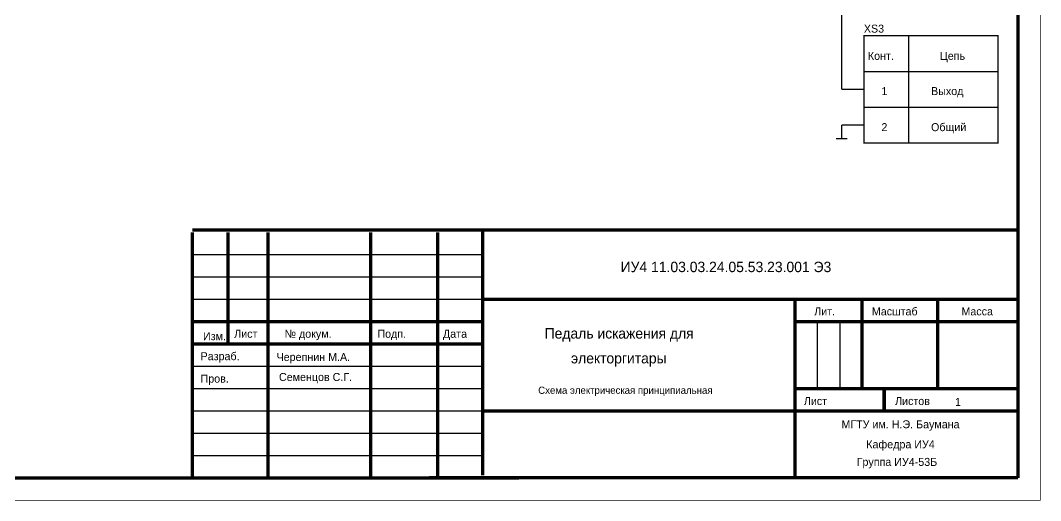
# Model space of a CAD drawing. Header units: inches. Extents: x 0 to 420, y 0 to 297.
# Drawn here: x 191.5 to 420, y 0 to 107.4 of the extents above; entities that cross this region are included whole.
import ezdxf

# ---------------------------------------------------------------- set-up
doc = ezdxf.new("R2010")
doc.units = ezdxf.units.IN
doc.layers.add('Sheet', color=255, linetype='Continuous')

msp = doc.modelspace()

# ---------------------------------------------------------------- linework, layer by layer
at = {"layer": 'Sheet'}
for points, const_width in [([(0.09, 297), (0.09, 0), (419.93, 0), (419.93, 297), (0.09, 297), (0.09, 297)], 0.0991), ([(0.09, 297), (0.09, 0), (419.93, 0), (419.93, 297), (0.09, 297), (0.09, 297)], 0.0991), ([(380.45, 103.98), (410.44, 103.98), (410.44, 79.99), (380.45, 79.99), (380.45, 103.98)], 0.3)]:
    msp.add_lwpolyline(points, close=True, dxfattribs=dict(at, const_width=const_width))
for points, const_width in [([(414.94, 291.98), (414.94, 5)], 0.749), ([(375.45, 91.99), (375.45, 109), (386.45, 109), (386.45, 150.99), (383.45, 150.99)], 0.3), ([(390.46, 79.99), (390.46, 103.98)], 0.3), ([(380.45, 95.98), (410.44, 95.98)], 0.3), ([(380.45, 91.99), (375.45, 91.99)], 0.3), ([(380.45, 87.98), (410.44, 87.98)], 0.3), ([(380.45, 84), (375.45, 84)], 0.3), ([(375.45, 83.48), (375.45, 84)], 0.3), ([(375.45, 83.48), (375.45, 80.95)], 0.3), ([(374.2, 80.95), (376.73, 80.95)], 0.3), ([(414.94, 60.49), (230, 60.49)], 0.749), ([(230, 59.99), (230, 5)], 0.749), ([(238, 59.99), (238, 35)], 0.749), ([(246.99, 5), (246.99, 59.99)], 0.749), ([(269.98, 59.99), (269.98, 5)], 0.749), ([(284.98, 5), (284.98, 59.99)], 0.749), ([(295.07, 60.44), (295.07, 5.58)], 0.749), ([(230, 54.99), (294.98, 54.99)], 0.3), ([(230, 50), (294.98, 50)], 0.3), ([(294.98, 44.99), (230, 44.99)], 0.3), ([(294.98, 44.99), (414.94, 44.99)], 0.749), ([(364.96, 44.99), (364.96, 5)], 0.749), ([(379.95, 24.98), (379.95, 44.99)], 0.749), ([(396.95, 44.99), (396.95, 24.98)], 0.749), ([(230, 39.99), (294.98, 39.99)], 0.749), ([(414.94, 39.99), (364.97, 39.99)], 0.749), ([(369.99, 24.98), (369.99, 39.99)], 0.3), ([(375.05, 24.98), (375.05, 39.99)], 0.3), ([(294.98, 35), (230, 35)], 0.749), ([(230, 29.99), (294.98, 29.99)], 0.3), ([(294.98, 24.99), (230, 24.99)], 0.3), ([(414.94, 24.98), (364.97, 24.98)], 0.749), ([(384.95, 19.99), (384.95, 24.98)], 0.749), ([(230, 20), (294.98, 20)], 0.3), ([(414.94, 19.99), (294.98, 19.99)], 0.749), ([(294.98, 14.99), (230, 14.99)], 0.3), ([(230, 9.99), (294.98, 9.99)], 0.3), ([(414.94, 5.06), (8.09, 5)], 0.749)]:
    msp.add_lwpolyline(points, dxfattribs=dict(at, const_width=const_width))

# ---------------------------------------------------------------- texts
for s, height, p in [('XS3', 1.792, (380.4, 104.68)), ('Конт.', 1.792, (381.3, 98.58)), ('Цепь', 1.792, (397.42, 98.58)), ('1', 1.79, (384.34, 90.7)), ('Выход', 1.792, (395.45, 90.7)), ('Общий', 1.792, (395.45, 82.63)), ('2', 1.79, (384.34, 82.63)), ('ИУ4 11.03.03.24.05.53.23.001 Э3', 2.3301, (325.93, 51.08)), ('Лит.', 1.792, (369.29, 41.4)), ('Масштаб', 1.792, (382.19, 41.4)), ('Масса', 1.792, (402.26, 41.4)), ('Изм.', 1.792, (232.4, 35.85)), ('Лист', 1.792, (239.39, 36.39)), ('№ докум.', 1.792, (250.67, 36.39)), ('Подп.', 1.792, (271.46, 36.39)), ('Дата', 1.792, (286.15, 36.39)), ('Педаль искажения для', 2.3301, (308.91, 36.21)), ('Разраб.', 1.792, (231.86, 31.37)), ('Черепнин М.А.', 1.7924, (248.88, 31.19)), ('электоргитары', 2.3301, (314.82, 30.65)), ('Пров.', 1.792, (231.86, 26.35)), ('Семенцов С.Г.', 1.7924, (249.42, 26.71)), ('Схема электрическая принципиальная', 1.6132, (307.47, 23.84)), ('Лист', 1.792, (366.96, 21.33)), ('Листов', 1.792, (387.39, 21.33)), ('1', 1.79, (400.83, 21.15)), ('МГТУ им. Н.Э. Баумана', 1.7924, (375.38, 16.13)), ('Кафедра ИУ4', 1.7924, (380.94, 11.65)), ('Группа ИУ4-53Б', 1.7924, (378.79, 7.71))]:
    msp.add_text(s, height=height, dxfattribs=at).set_placement(p)

doc.saveas('drawing.dxf')
